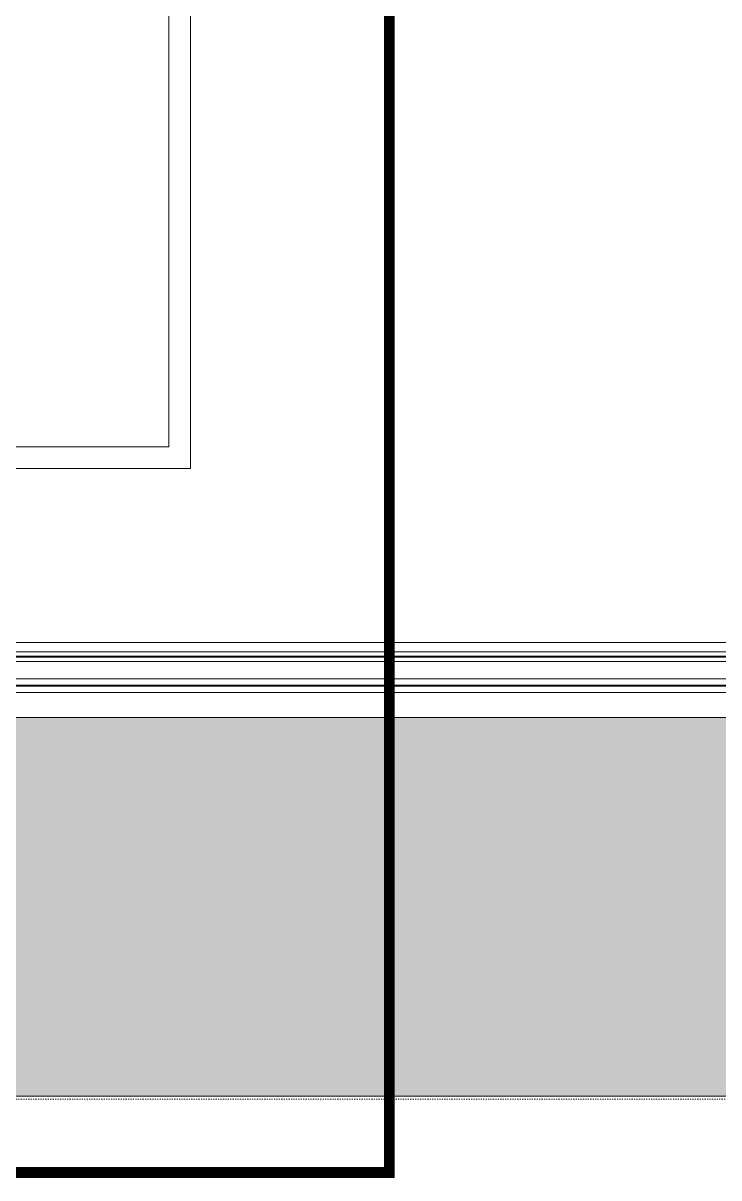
# Model space of a CAD drawing. Extents: x -1133 to 23780, y -1311 to 8245.
# Drawn here: x 1949 to 2013.4, y 277.4 to 384.2 of the extents above; entities that cross this region are included whole.
import ezdxf

# ---------------------------------------------------------------- set-up
doc = ezdxf.new("R2010")
doc.units = 0
doc.header["$MEASUREMENT"] = 0
doc.linetypes.add('DOT2', pattern=[0.125, 0, -0.125])
doc.linetypes.add('HIDDEN2', pattern=[4.7625, 3.175, -1.5875])
doc.layers.get('0').update_dxf_attribs({"color": 9, "lineweight": 9})
for name, color, linetype, lineweight in [('01', 9, 'Continuous', 9), ('06C', 9, 'Continuous', 9), ('06D', 9, 'Continuous', 9), ('09', 9, 'Continuous', 9), ('10', 9, 'Continuous', 9), ('14', 9, 'Continuous', 9), ('15', 9, 'Continuous', 9), ('20', 9, 'DOT2', 9), ('21', 9, 'Continuous', 9), ('40', 9, 'Continuous', 9), ('40B', 9, 'Continuous', 9)]:
    doc.layers.add(name, color=color, linetype=linetype, lineweight=lineweight)

# ---------------------------------------------------------------- blocks, each defined once
blk = doc.blocks.new('*U495')
at = {"layer": '15'}
for p, q in [((-1.47, -18.95), (-204.74, -18.95)), ((1.47, -18.95), (62.7, -18.95)), ((-1.47, -19.35), (-204.74, -19.35)), ((-1.47, -19.42), (-204.74, -19.42)), ((-1.47, -19.82), (-204.74, -19.82)), ((1.47, -19.35), (62.7, -19.35)), ((1.47, -19.42), (62.7, -19.42)), ((1.47, -19.82), (62.7, -19.82)), ((-1.47, -21.42), (-204.74, -21.42)), ((-1.47, -22.02), (-204.74, -22.02)), ((-1.47, -22.1), (-204.74, -22.1)), ((1.47, -21.42), (62.7, -21.42)), ((1.47, -22.02), (62.7, -22.02)), ((1.47, -22.1), (62.7, -22.1)), ((-1.47, -22.7), (-204.74, -22.7)), ((1.47, -22.7), (62.7, -22.7))]:
    blk.add_line(p, q, dxfattribs=at)
blk = doc.blocks.new('p-kolon_80x80')
blk.add_lwpolyline([(-40, -40), (40, -40), (40, 40), (-40, 40)], close=True)
blk = doc.blocks.new('p-zemin kat')
at = {"layer": '09'}
h = blk.add_hatch(dxfattribs=at)
h.set_pattern_fill('SQUARE', color=252, scale=20, style=0)
h.paths.add_polyline_path([(1719.56, 285), (3319.5, 285), (3319.5, 320), (1719.67, 320)])
at = {"layer": '06D'}
for points in [[(3319.5, 326.92), (1724.23, 326.92)], [(1719.67, 320), (3319.5, 320)]]:
    blk.add_lwpolyline(points, dxfattribs=at)
blk.add_lwpolyline([(1719.56, 285), (3319.5, 285), (3319.5, 320), (1719.67, 320)], close=True, dxfattribs=at)
at = {"layer": '14'}
blk.add_lwpolyline([(1880.5, 343), (1964.5, 343), (1964.5, 427), (1880.5, 427)], close=True, dxfattribs=at)
at = {"layer": '20'}
blk.add_lwpolyline([(1719.56, 284.7), (4822.79, 284.7), (4822.79, 2034.32)], dxfattribs=at)
at = {"layer": '40'}
for points in [[(1851.16, 326.92), (3319.5, 326.92), (3319.5, 343), (3280.52, 343), (3280.5, 427), (3319.5, 427), (3319.5, 570), (4025.5, 570), (4025.5, 427), (4064.5, 427), (4064.5, 343), (3980.5, 343), (3980.5, 326.92), (4680.5, 326.92), (4680.5, 427), (4780.58, 427), (4780.58, 1901.49, 0.054196), (4273.07, 1999.31), (4278.59, 2070.68, 0.306949), (1935.27, 740.05), (1999.45, 708.36, 0.043245), (1856.49, 345)], [(1999.45, 708.36, 0.041969), (1856.49, 345), (1851.16, 326.92), (1719.56, 326.92), (1719.56, 328.25, -0.047611), (1885.58, 764.59)]]:
    blk.add_lwpolyline(points, format="xyb", close=True, dxfattribs=at)
at = {"layer": '40B'}
blk.add_lwpolyline([(3364.5, 343), (3319.5, 343), (3319.5, 320), (1719.67, 320), (1719.67, 326.92), (1719.56, 328.25, -0.047611), (1885.58, 764.59), (1935.27, 740.05, -0.306949), (4278.59, 2070.68), (4283.12, 2125.91, -0.05155), (4780.05, 2034.32), (4787.5, 2034.32), (4787.5, 320), (4025.5, 320), (4025.5, 570), (3319.5, 570), (3319.5, 427), (3364.5, 427), (3364.5, 343)], format="xyb", close=True, dxfattribs=at)
at = {"layer": '01'}
blk.add_blockref('p-kolon_80x80', (1922.5, 385), dxfattribs=at)
at = {"layer": '10'}
for p in [(1922.5, 345), (2155.83, 345)]:
    blk.add_blockref('*U495', p, dxfattribs=at)

msp = doc.modelspace()

# ---------------------------------------------------------------- linework, layer by layer
at = {"layer": '06C', "linetype": 'Continuous', "lineweight": 0}
msp.add_arc((4088.57, -323.37), 2330, 153.71717, 163.79361, dxfattribs=at)
at = {"layer": '21', "linetype": 'HIDDEN2', "ltscale": 0.1, "const_width": 1}
msp.add_lwpolyline([(1512.47, 758.11), (1982.9, 758.11), (1982.9, 277.94), (1512.47, 277.94)], close=True, dxfattribs=at)

# ---------------------------------------------------------------- block references
at = {"layer": '10'}
msp.add_blockref('p-zemin kat', (0, 0), dxfattribs=at)

doc.saveas('drawing.dxf')
